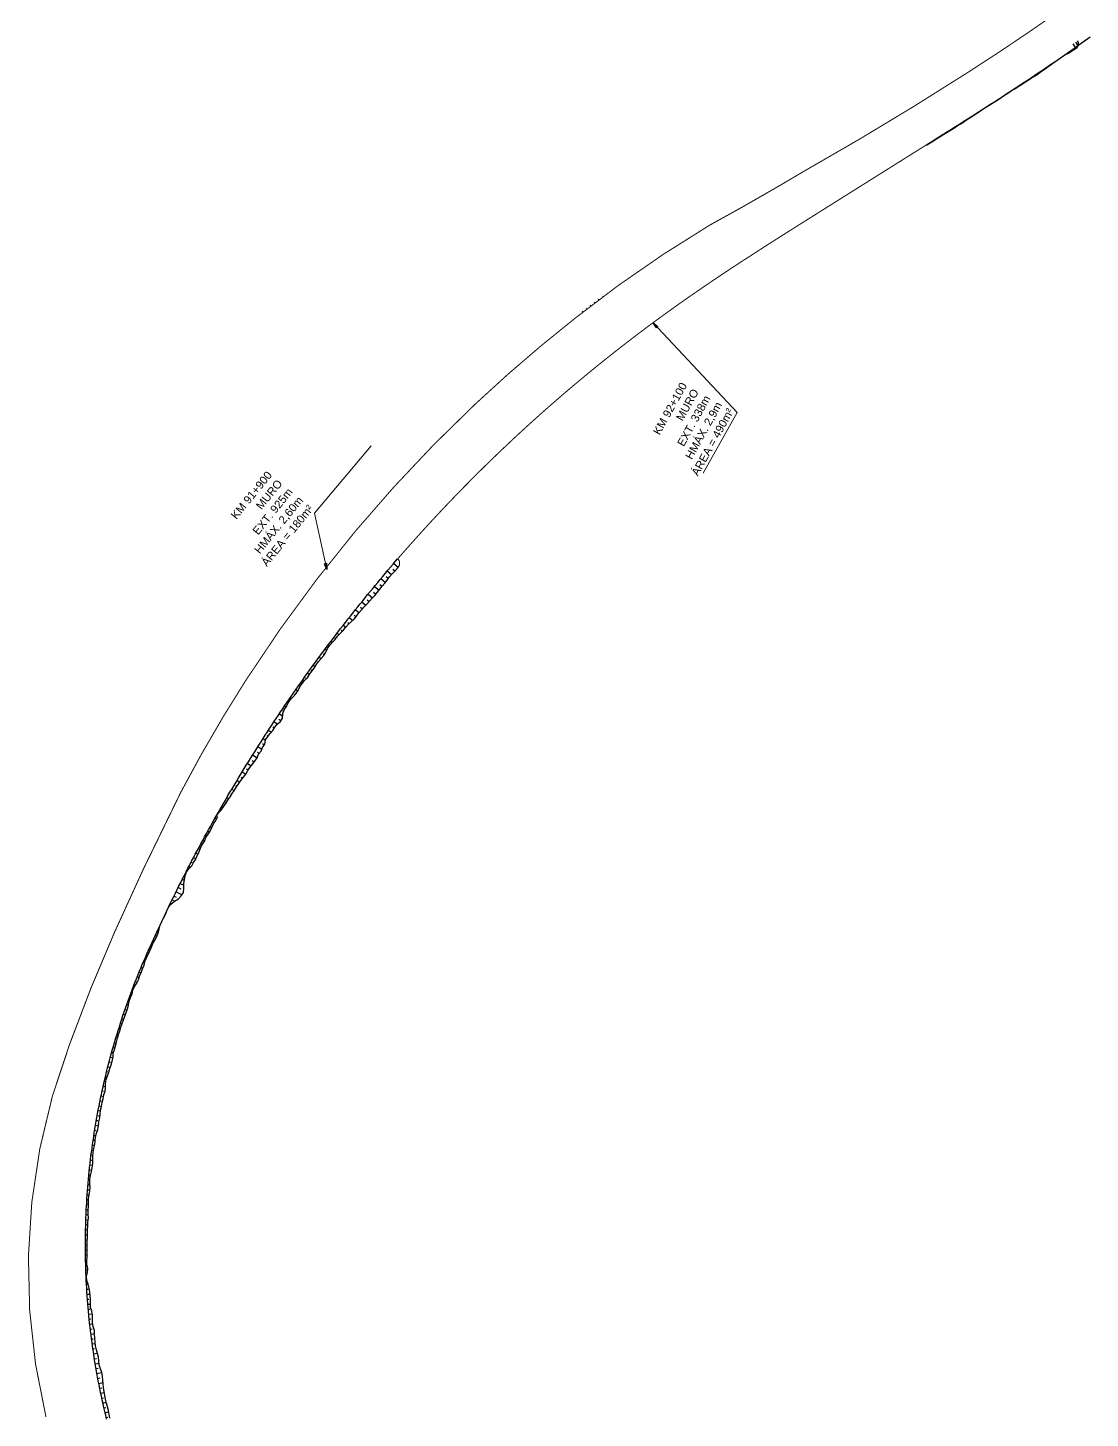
# Model space of a CAD drawing. Header units: metres. Extents: x 288738 to 324331, y 7399322 to 7465117.
# Drawn here: x 295721 to 296252, y 7458758 to 7459454 of the extents above; entities that cross this region are included whole.
import ezdxf

# ---------------------------------------------------------------- set-up
doc = ezdxf.new("R2010")
doc.units = ezdxf.units.M
doc.header["$LTSCALE"] = 10
for name, color, linetype in [('F-HZ-ATERRO-TALUDE', 110, 'Continuous'), ('F-HZ-MUROS', 210, 'Continuous'), ('F-HZ-PIANO-CORTE', 10, 'Continuous'), ('F-HZ-TALUDE', 2, 'Continuous')]:
    doc.layers.add(name, color=color, linetype=linetype)
doc.layers.add('U-HZ-TEXTO-MUROS', color=2, linetype='Continuous', lineweight=0)
doc.styles.add('ARIAL', font='arial.ttf')
doc.styles.add('DIM', font='arial.ttf', dxfattribs={"width": 0.8})
doc.dimstyles.new('U-1_2000', dxfattribs={"dimscale": 2, "dimtxt": 1.5, "dimasz": 0.75, "dimexe": 0.75, "dimexo": 0.75, "dimgap": 0.25, "dimtad": 1, "dimzin": 4, "dimtxsty": 'DIM', "dimblk": 'ARCHTICK', "dimcen": 0.7, "dimdle": 0.75, "dimclrd": 256, "dimclre": 256, "dimclrt": 256, "dimaunit": 1, "dimadec": 3, "dimazin": 2, "dimtfac": 1, "dimtofl": 0, "dimtmove": 0, "dimatfit": 3, "dimldrblk": 'CLOSEDBLANK', "dimfxl": 0, "dimtolj": 1, "dimtzin": 0, "dimlwd": -1, "dimlwe": -1, "dimarcsym": 0})

# ---------------------------------------------------------------- blocks, each defined once
blk = doc.blocks.new('_ArchTick')
at = {"color": 0, "linetype": 'ByBlock', "const_width": 0.15}
blk.add_lwpolyline([(-0.5, -0.5), (0.5, 0.5)], dxfattribs=at)

msp = doc.modelspace()

# ---------------------------------------------------------------- linework, layer by layer
at = {"layer": 'F-HZ-ATERRO-TALUDE', "linetype": 'Continuous', "lineweight": -3}
for p, q in [((296241.771, 7459441.842), (296241.909, 7459441.644)), ((296243.363, 7459442.956), (296243.654, 7459442.543)), ((296244.533, 7459446.323), (296245.861, 7459444.432)), ((296244.54, 7459443.789, 857.549), (296244.709, 7459443.549, 857.549)), ((296231.519, 7459434.783), (296231.585, 7459434.686)), ((296233.585, 7459436.19), (296233.609, 7459436.155)), ((296235.647, 7459437.601), (296235.721, 7459437.494)), ((296237.706, 7459439.019), (296237.736, 7459438.975)), ((296239.748, 7459440.433), (296239.858, 7459440.274)), ((296221.152, 7459427.815), (296221.21, 7459427.728)), ((296223.232, 7459429.201), (296223.364, 7459429.003)), ((296225.309, 7459430.591), (296225.377, 7459430.49)), ((296227.384, 7459431.985), (296227.504, 7459431.807)), ((296229.454, 7459433.382), (296229.526, 7459433.277)), ((296210.712, 7459420.946), (296210.729, 7459420.921)), ((296212.805, 7459422.313), (296212.823, 7459422.286)), ((296214.896, 7459423.683), (296214.942, 7459423.612)), ((296216.984, 7459425.057), (296217.019, 7459425.004)), ((296219.07, 7459426.434), (296219.152, 7459426.31)), ((296204.419, 7459416.868), (296204.44, 7459416.835)), ((296206.519, 7459418.225), (296206.568, 7459418.149)), ((296208.616, 7459419.584), (296208.63, 7459419.563)), ((295810.565, 7459051.867), (295811.444, 7459051.382)), ((295810.565, 7459051.867), (295811.444, 7459051.382)), ((295811.769, 7459054.044), (295812.143, 7459053.836)), ((295811.769, 7459054.044), (295812.143, 7459053.836)), ((295812.981, 7459056.217), (295813.6, 7459055.87)), ((295812.981, 7459056.217), (295813.6, 7459055.87)), ((295814.189, 7459058.367), (295814.572, 7459058.151)), ((295814.189, 7459058.367), (295814.572, 7459058.151)), ((295806.994, 7459045.32), (295807.344, 7459045.131)), ((295806.994, 7459045.32), (295807.344, 7459045.131)), ((295808.177, 7459047.507), (295809.032, 7459047.043)), ((295808.177, 7459047.507), (295809.032, 7459047.043)), ((295809.364, 7459049.683), (295809.705, 7459049.497)), ((295809.364, 7459049.683), (295809.705, 7459049.497)), ((295803.475, 7459038.72), (295804.616, 7459038.118)), ((295803.475, 7459038.72), (295804.616, 7459038.118)), ((295804.642, 7459040.925), (295805.14, 7459040.661)), ((295804.642, 7459040.925), (295805.14, 7459040.661)), ((295805.814, 7459043.124), (295806.68, 7459042.66)), ((295805.814, 7459043.124), (295806.68, 7459042.66)), ((295800.083, 7459032.211), (295800.204, 7459032.149)), ((295800.083, 7459032.211), (295800.204, 7459032.149)), ((295801.186, 7459034.344), (295801.996, 7459033.924)), ((295801.186, 7459034.344), (295801.996, 7459033.924)), ((295802.314, 7459036.509), (295802.833, 7459036.237)), ((295802.314, 7459036.509), (295802.833, 7459036.237)), ((295796.808, 7459025.783), (295798.595, 7459024.883)), ((295797.859, 7459027.863), (295798.348, 7459027.615)), ((295797.859, 7459027.863), (295798.348, 7459027.615)), ((295798.955, 7459030.014), (295799.352, 7459029.811)), ((295798.955, 7459030.014), (295799.352, 7459029.811)), ((295792.697, 7459017.504), (295793.929, 7459016.901)), ((295793.641, 7459019.426), (295794.833, 7459018.838)), ((295794.707, 7459021.582), (295797.689, 7459020.103)), ((295795.789, 7459023.752), (295797.152, 7459023.07)), ((295789.676, 7459011.257), (295789.814, 7459011.191)), ((295791.699, 7459015.455), (295791.859, 7459015.377)), ((295786.349, 7459004.214), (295786.573, 7459004.11)), ((295788.675, 7459008.968), (295788.749, 7459008.933)), ((295783.235, 7458997.454), (295783.559, 7458997.306)), ((295784.271, 7458999.723), (295785.091, 7458999.346)), ((295785.314, 7459001.987), (295785.637, 7459001.837)), ((295780.164, 7458990.617), (295780.769, 7458990.349)), ((295781.182, 7458992.902), (295781.5, 7458992.76)), ((295782.206, 7458995.183), (295782.751, 7458994.937)), ((295777.215, 7458983.753), (295777.623, 7458983.582)), ((295778.182, 7458986.045), (295778.908, 7458985.736)), ((295779.162, 7458988.327), (295779.412, 7458988.219)), ((295774.397, 7458976.802), (295775.31, 7458976.443)), ((295775.319, 7458979.121), (295775.766, 7458978.942)), ((295776.258, 7458981.439), (295777.139, 7458981.078)), ((295771.749, 7458969.859), (295772.056, 7458969.746)), ((295772.615, 7458972.179), (295773.015, 7458972.028)), ((295773.5, 7458974.5), (295773.771, 7458974.395)), ((295769.223, 7458962.805), (295770.152, 7458962.483)), ((295770.049, 7458965.166), (295770.447, 7458965.025)), ((295770.889, 7458967.509), (295771.446, 7458967.308)), ((295766.838, 7458955.677), (295767.242, 7458955.547)), ((295767.615, 7458958.056), (295768.547, 7458957.748)), ((295768.411, 7458960.433), (295768.886, 7458960.272)), ((295764.602, 7458948.506), (295765.387, 7458948.271)), ((295765.332, 7458950.902), (295765.705, 7458950.788)), ((295766.077, 7458953.294), (295766.81, 7458953.063)), ((295762.518, 7458941.291), (295762.932, 7458941.176)), ((295763.197, 7458943.701), (295764.127, 7458943.436)), ((295763.893, 7458946.109), (295764.363, 7458945.971)), ((295760.602, 7458934.101), (295761.815, 7458933.791)), ((295761.231, 7458936.526), (295761.894, 7458936.352)), ((295761.877, 7458938.949), (295763.239, 7458938.581)), ((295758.824, 7458926.828), (295759.19, 7458926.742)), ((295759.399, 7458929.253), (295760.208, 7458929.058)), ((295759.99, 7458931.673), (295760.529, 7458931.539)), ((295757.731, 7458922.002), (295758.459, 7458921.842)), ((295758.27, 7458924.421), (295759.393, 7458924.167)), ((295756.201, 7458914.655), (295757.375, 7458914.423)), ((295756.696, 7458917.112), (295757.286, 7458916.991)), ((295757.207, 7458919.565), (295758.438, 7458919.304)), ((295754.831, 7458907.31), (295755.508, 7458907.191)), ((295755.27, 7458909.753), (295756.655, 7458909.5)), ((295755.726, 7458912.199), (295756.269, 7458912.096)), ((295753.612, 7458899.936), (295754.6, 7458899.784)), ((295754, 7458902.387), (295754.644, 7458902.283)), ((295754.406, 7458904.85), (295755.889, 7458904.6)), ((295752.543, 7458892.509), (295753.008, 7458892.447)), ((295752.881, 7458894.984), (295754.001, 7458894.826)), ((295753.238, 7458897.462), (295753.774, 7458897.383)), ((295751.628, 7458885.064), (295752.961, 7458884.915)), ((295751.915, 7458887.548), (295752.507, 7458887.477)), ((295752.22, 7458890.024), (295753.173, 7458889.904)), ((295751.105, 7458880.099), (295752.014, 7458880.01)), ((295751.358, 7458882.573), (295751.96, 7458882.51)), ((295750.451, 7458872.637), (295751.023, 7458872.593)), ((295750.652, 7458875.128), (295751.621, 7458875.046)), ((295750.87, 7458877.614), (295751.245, 7458877.58)), ((295749.951, 7458865.162), (295750.839, 7458865.112)), ((295750.101, 7458867.661), (295750.492, 7458867.636)), ((295750.265, 7458870.14), (295751.32, 7458870.066)), ((295749.606, 7458857.667), (295750.2, 7458857.646)), ((295749.703, 7458860.159), (295750.779, 7458860.113)), ((295749.818, 7458862.662), (295750.321, 7458862.637)), ((295749.417, 7458850.155), (295750.445, 7458850.139)), ((295749.462, 7458852.661), (295749.97, 7458852.65)), ((295749.526, 7458855.167), (295750.597, 7458855.136)), ((295749.378, 7458845.151), (295750.227, 7458845.15)), ((295749.389, 7458847.653), (295749.879, 7458847.649)), ((295749.384, 7458842.646), (295749.83, 7458842.649)), ((295749.409, 7458840.141), (295750.251, 7458840.152)), ((295749.45, 7458837.641), (295749.798, 7458837.647)), ((295749.508, 7458835.139), (295750.136, 7458835.156)), ((295749.583, 7458832.669), (295750.052, 7458832.685)), ((295749.675, 7458830.206), (295750.203, 7458830.228)), ((295749.784, 7458827.739), (295749.94, 7458827.746)), ((295749.907, 7458825.307), (295750.754, 7458825.353)), ((295750.05, 7458822.838), (295750.675, 7458822.877)), ((295750.211, 7458820.345), (295751.687, 7458820.445)), ((295750.39, 7458817.844), (295751.134, 7458817.9)), ((295750.586, 7458815.352), (295751.86, 7458815.457)), ((295750.798, 7458812.874), (295751.51, 7458812.937)), ((295751.027, 7458810.404), (295752.791, 7458810.573)), ((295751.274, 7458807.913), (295752.089, 7458807.997)), ((295751.538, 7458805.437), (295752.977, 7458805.596)), ((295751.819, 7458802.967), (295752.709, 7458803.071)), ((295752.117, 7458800.484), (295753.952, 7458800.712)), ((295752.434, 7458797.996), (295753.279, 7458798.107)), ((295752.769, 7458795.513), (295754.3, 7458795.724)), ((295753.119, 7458793.044), (295753.947, 7458793.164)), ((295753.485, 7458790.579), (295755.456, 7458790.879)), ((295753.871, 7458788.104), (295754.934, 7458788.273)), ((295754.274, 7458785.633), (295756.176, 7458785.95)), ((295754.688, 7458783.196), (295755.733, 7458783.377)), ((295755.122, 7458780.744), (295757.551, 7458781.183)), ((295755.578, 7458778.273), (295756.766, 7458778.496)), ((295756.049, 7458775.811), (295758.206, 7458776.232)), ((295756.537, 7458773.355), (295757.505, 7458773.551)), ((295757.042, 7458770.901), (295758.795, 7458771.268)), ((295757.565, 7458768.445), (295758.411, 7458768.628)), ((295758.103, 7458765.992), (295759.774, 7458766.365)), ((295758.658, 7458763.544), (295759.519, 7458763.742)), ((295759.23, 7458761.101), (295760.972, 7458761.513)), ((295759.817, 7458758.662), (295760.648, 7458758.864))]:
    msp.add_line(p, q, dxfattribs=at)
at = {"layer": 'F-HZ-MUROS', "linetype": 'Continuous', "lineweight": -3, "const_width": 0.5}
msp.add_lwpolyline([(295729.646, 7458758.982, -0.1513352), (295741.344, 7458945.028), (295752.157, 7458973.48), (295763.864, 7459001.19), (295778.426, 7459033.086), (295797.045, 7459071.287, -0.0221444), (295829.703, 7459127.463, -0.0315222), (295884.453, 7459201.943, -0.0297686), (295944.372, 7459265.441, -0.0224274), (295994.306, 7459308.359, -0.0329637), (296061.617, 7459354.882, 0.0092713), (296109.362, 7459382.178, 0.0141066), (296190.961, 7459431.394, 0.0113564), (296236.294, 7459461.834)], format="xyb", dxfattribs=at)
msp.add_lwpolyline([(295905.532, 7459187.992), (295905.999, 7459188.529), (295908.414, 7459191.296), (295909.718, 7459192.781), (295911.027, 7459194.262), (295912.339, 7459195.74), (295913.655, 7459197.214), (295914.974, 7459198.685), (295916.298, 7459200.153), (295917.625, 7459201.618), (295918.955, 7459203.079), (295920.289, 7459204.537), (295921.627, 7459205.991), (295922.969, 7459207.442), (295924.314, 7459208.89), (295925.662, 7459210.335), (295927.015, 7459211.776), (295928.371, 7459213.214), (295929.73, 7459214.648), (295931.093, 7459216.079), (295932.46, 7459217.506), (295933.83, 7459218.93), (295935.204, 7459220.351), (295936.581, 7459221.768), (295937.962, 7459223.182), (295939.347, 7459224.592), (295940.735, 7459225.999), (295942.126, 7459227.403), (295943.521, 7459228.803), (295944.919, 7459230.199), (295946.321, 7459231.592), (295947.727, 7459232.981), (295949.135, 7459234.367), (295950.548, 7459235.749), (295951.964, 7459237.128), (295953.383, 7459238.504), (295954.805, 7459239.875), (295956.232, 7459241.243), (295957.661, 7459242.608), (295959.094, 7459243.969), (295960.53, 7459245.326), (295961.97, 7459246.68), (295963.413, 7459248.031), (295964.859, 7459249.377), (295966.309, 7459250.72), (295967.762, 7459252.06), (295969.219, 7459253.395), (295970.679, 7459254.727), (295972.142, 7459256.056), (295973.608, 7459257.381), (295975.078, 7459258.702), (295976.551, 7459260.019), (295978.028, 7459261.333), (295979.507, 7459262.643), (295980.99, 7459263.949), (295982.476, 7459265.252), (295983.966, 7459266.551), (295985.459, 7459267.846), (295986.954, 7459269.137), (295988.454, 7459270.425), (295989.956, 7459271.709), (295991.461, 7459272.989), (295992.97, 7459274.265), (295994.482, 7459275.538), (295995.997, 7459276.807), (295997.516, 7459278.072), (295999.037, 7459279.333), (296000.562, 7459280.591), (296002.089, 7459281.844), (296003.62, 7459283.094), (296005.154, 7459284.34), (296006.691, 7459285.582), (296008.231, 7459286.821), (296009.775, 7459288.055), (296011.321, 7459289.286), (296012.87, 7459290.512), (296014.423, 7459291.735), (296015.979, 7459292.954), (296017.537, 7459294.169), (296019.099, 7459295.38), (296020.663, 7459296.588), (296022.231, 7459297.791), (296023.802, 7459298.99), (296025.375, 7459300.186), (296026.952, 7459301.377), (296028.532, 7459302.565), (296030.114, 7459303.749), (296031.7, 7459304.928), (296033.288, 7459306.104), (296034.88, 7459307.276), (296036.474, 7459308.444), (296038.071, 7459309.607), (296039.671, 7459310.767), (296041.274, 7459311.923), (296042.88, 7459313.075), (296044.489, 7459314.222), (296046.101, 7459315.366), (296047.715, 7459316.506), (296049.333, 7459317.642), (296050.954, 7459318.775), (296052.578, 7459319.904), (296054.206, 7459321.029), (296055.836, 7459322.151), (296057.469, 7459323.271), (296059.104, 7459324.387), (296060.743, 7459325.5), (296062.384, 7459326.609), (296064.028, 7459327.717), (296065.674, 7459328.821), (296067.323, 7459329.922), (296068.974, 7459331.021), (296070.628, 7459332.117), (296072.284, 7459333.211), (296073.942, 7459334.302), (296075.602, 7459335.392), (296077.264, 7459336.479), (296078.928, 7459337.564), (296080.594, 7459338.647), (296082.263, 7459339.728), (296083.933, 7459340.807), (296085.604, 7459341.884), (296087.277, 7459342.96), (296088.952, 7459344.035), (296090.629, 7459345.108), (296092.307, 7459346.179), (296093.986, 7459347.25), (296095.667, 7459348.319), (296097.35, 7459349.386), (296099.033, 7459350.454), (296100.718, 7459351.52), (296102.403, 7459352.586), (296104.09, 7459353.65), (296105.778, 7459354.715), (296107.467, 7459355.778), (296109.157, 7459356.841), (296110.847, 7459357.904), (296112.539, 7459358.967), (296114.23, 7459360.03), (296115.923, 7459361.093), (296117.616, 7459362.156), (296119.31, 7459363.219), (296165.048, 7459391.925), (296166.742, 7459392.988), (296168.436, 7459394.052), (296170.131, 7459395.116)], dxfattribs=at)
at = {"layer": 'F-HZ-PIANO-CORTE'}
for p, q in [((296188.741, 7459406.758), (296188.78, 7459406.697)), ((296190.813, 7459408.159), (296190.892, 7459408.034)), ((296192.941, 7459409.469), (296192.96, 7459409.438)), ((296195.029, 7459410.842), (296195.062, 7459410.79)), ((296197.14, 7459412.18), (296197.145, 7459412.172)), ((296178.134, 7459400.15), (296178.193, 7459400.057)), ((296180.278, 7459401.437), (296180.307, 7459401.391)), ((296182.363, 7459402.814), (296182.461, 7459402.66)), ((296184.531, 7459404.062), (296184.585, 7459403.977)), ((296186.59, 7459405.483), (296186.69, 7459405.326)), ((296170.15, 7459395.128), (296170.249, 7459394.971)), ((296172.306, 7459396.396), (296172.346, 7459396.333)), ((296174.383, 7459397.789), (296174.445, 7459397.691)), ((296176.528, 7459399.074), (296176.557, 7459399.027)), ((296003.805, 7459316.479), (296003.999, 7459316.229)), ((296005.894, 7459317.852), (296006.18, 7459317.478)), ((296008.021, 7459319.164), (296008.096, 7459319.067)), ((296010.055, 7459320.617), (296010.173, 7459320.46)), ((295997.906, 7459311.852), (295998.242, 7459311.425)), ((295999.838, 7459313.438), (296000.029, 7459313.193)), ((296001.807, 7459314.978), (296002.204, 7459314.467)), ((295903.633, 7459185.793), (295905.821, 7459183.91)), ((295897.144, 7459178.156), (295899.391, 7459176.271)), ((295899.823, 7459179.171), (295900.889, 7459178.271)), ((295900.373, 7459181.981), (295902.496, 7459180.178)), ((295903.098, 7459182.95), (295904.196, 7459182.01)), ((295890.744, 7459170.428), (295893.03, 7459168.559)), ((295893.506, 7459171.402), (295894.678, 7459170.437)), ((295893.932, 7459174.301), (295896.267, 7459172.367)), ((295896.68, 7459175.276), (295897.826, 7459174.322)), ((295886.969, 7459163.842), (295887.912, 7459163.086)), ((295887.589, 7459166.542), (295889.647, 7459164.882)), ((295890.262, 7459167.591), (295891.363, 7459166.696)), ((295880.549, 7459156.227), (295881.258, 7459155.672)), ((295881.353, 7459158.714), (295883.15, 7459157.301)), ((295883.836, 7459159.937), (295884.77, 7459159.198)), ((295884.46, 7459162.641), (295886.321, 7459161.158)), ((295875.269, 7459150.874), (295876.187, 7459150.171)), ((295877.368, 7459152.391), (295877.954, 7459151.939)), ((295878.312, 7459154.821), (295879.562, 7459153.851)), ((295869.279, 7459142.953), (295870.043, 7459142.383)), ((295871.017, 7459144.729), (295871.279, 7459144.532)), ((295872.256, 7459146.916), (295872.925, 7459146.41)), ((295874.184, 7459148.571), (295874.611, 7459148.246)), ((295865.286, 7459136.632), (295865.727, 7459136.31)), ((295866.322, 7459138.967), (295867.348, 7459138.211)), ((295868.338, 7459140.588), (295868.865, 7459140.197)), ((295859.468, 7459128.512), (295859.942, 7459128.175)), ((295860.442, 7459130.877), (295861.404, 7459130.187)), ((295862.357, 7459132.581), (295862.809, 7459132.254)), ((295863.372, 7459134.933), (295864.282, 7459134.271)), ((295854.689, 7459122.749), (295855.621, 7459122.099)), ((295856.467, 7459124.538), (295856.817, 7459124.292)), ((295857.558, 7459126.829), (295858.263, 7459126.33)), ((295849.046, 7459114.56), (295849.771, 7459114.067)), ((295850.706, 7459116.437), (295850.965, 7459116.26)), ((295851.86, 7459118.671), (295852.486, 7459118.239)), ((295853.734, 7459120.382), (295854.201, 7459120.058)), ((295846.123, 7459107.932), (295847.185, 7459107.224)), ((295846.371, 7459110.598), (295848.038, 7459109.479)), ((295848.108, 7459112.195), (295848.563, 7459111.888)), ((295840.97, 7459102.442), (295842.471, 7459101.461)), ((295843.119, 7459104.016), (295843.899, 7459103.502)), ((295843.714, 7459106.614), (295845.396, 7459105.499)), ((295835.659, 7459094.2), (295837.673, 7459092.92)), ((295837.945, 7459095.685), (295838.895, 7459095.077)), ((295838.256, 7459098.259), (295839.471, 7459097.476)), ((295840.241, 7459099.95), (295840.868, 7459099.543)), ((295832.765, 7459087.22), (295833.841, 7459086.55)), ((295833.016, 7459090.014), (295835.24, 7459088.619)), ((295835.369, 7459091.465), (295836.399, 7459090.814)), ((295827.759, 7459081.508), (295829.525, 7459080.432)), ((295829.947, 7459083.106), (295830.827, 7459082.565)), ((295830.376, 7459085.772), (295832.297, 7459084.584)), ((295822.615, 7459072.947), (295823.803, 7459072.243)), ((295824.524, 7459074.722), (295825.154, 7459074.346)), ((295825.179, 7459077.244), (295826.544, 7459076.424)), ((295827.255, 7459078.896), (295828.047, 7459078.417)), ((295819.289, 7459066.215), (295819.75, 7459065.948)), ((295819.289, 7459066.215), (295819.75, 7459065.948)), ((295820.083, 7459068.64), (295821.042, 7459068.08)), ((295821.89, 7459070.472), (295822.435, 7459070.151)), ((295816.584, 7459062.041), (295816.817, 7459061.907)), ((295816.584, 7459062.041), (295816.817, 7459061.907)), ((295817.583, 7459064.327), (295818.298, 7459063.915)), ((295817.583, 7459064.327), (295818.298, 7459063.915))]:
    msp.add_line(p, q, dxfattribs=at)
at = {"layer": 'F-HZ-TALUDE', "linetype": 'Continuous', "lineweight": -3, "flags": 128}
for points in [[(296170.131, 7459395.116), (296170.131, 7459395.116), (296171.826, 7459396.181), (296173.52, 7459397.247), (296175.215, 7459398.313), (296176.91, 7459399.38), (296178.134, 7459400.15), (296178.606, 7459400.447), (296180.301, 7459401.515), (296181.997, 7459402.584), (296183.693, 7459403.653), (296185.389, 7459404.723), (296187.084, 7459405.795), (296188.778, 7459406.868), (296190.473, 7459407.943), (296192.167, 7459409.019), (296193.86, 7459410.097), (296195.553, 7459411.177), (296197.245, 7459412.259), (296198.937, 7459413.342), (296200.628, 7459414.427), (296202.318, 7459415.514), (296204.008, 7459416.603), (296205.697, 7459417.693), (296207.385, 7459418.786), (296209.073, 7459419.88), (296210.759, 7459420.977), (296212.445, 7459422.077), (296214.129, 7459423.18), (296215.811, 7459424.285), (296217.493, 7459425.393), (296219.173, 7459426.503), (296220.853, 7459427.616), (296222.53, 7459428.732), (296224.206, 7459429.852), (296225.881, 7459430.974), (296227.554, 7459432.099), (296229.226, 7459433.228), (296230.896, 7459434.359), (296232.565, 7459435.494), (296234.232, 7459436.631), (296235.897, 7459437.773), (296237.56, 7459438.918), (296239.221, 7459440.067), (296240.88, 7459441.219), (296242.536, 7459442.376), (296244.191, 7459443.537), (296244.616, 7459443.836), (296245.843, 7459444.701), (296247.493, 7459445.869), (296249.141, 7459447.041), (296250.786, 7459448.218), (296251.951, 7459449.055)], [(296170.131, 7459395.116), (296171.826, 7459396.181), (296173.52, 7459397.247), (296175.215, 7459398.313), (296176.91, 7459399.38), (296178.134, 7459400.15), (296178.606, 7459400.447), (296180.301, 7459401.515), (296181.997, 7459402.584), (296183.693, 7459403.653), (296185.389, 7459404.723), (296187.084, 7459405.795), (296188.778, 7459406.868), (296190.473, 7459407.943), (296192.167, 7459409.019), (296193.86, 7459410.097), (296195.553, 7459411.177), (296197.245, 7459412.259), (296198.937, 7459413.342), (296200.628, 7459414.427), (296202.318, 7459415.514), (296204.008, 7459416.603), (296205.697, 7459417.693), (296207.385, 7459418.786), (296209.073, 7459419.88), (296210.759, 7459420.977), (296212.445, 7459422.077), (296214.129, 7459423.18), (296215.811, 7459424.285), (296217.493, 7459425.393), (296219.173, 7459426.503), (296220.853, 7459427.616), (296222.53, 7459428.732), (296224.206, 7459429.852), (296225.881, 7459430.974), (296227.554, 7459432.099), (296229.226, 7459433.228), (296230.896, 7459434.359), (296232.565, 7459435.494), (296234.232, 7459436.631), (296235.897, 7459437.773), (296237.56, 7459438.918), (296239.221, 7459440.067), (296240.88, 7459441.219), (296242.536, 7459442.376), (296244.191, 7459443.537), (296244.543, 7459443.784)], [(296200.134, 7459414.11), (296204.048, 7459416.541), (296205.746, 7459417.616), (296207.434, 7459418.71), (296209.093, 7459419.85), (296210.776, 7459420.952), (296212.479, 7459422.025), (296214.171, 7459423.115), (296215.864, 7459424.205), (296217.57, 7459425.275), (296219.256, 7459426.378), (296220.968, 7459427.443), (296222.655, 7459428.546), (296224.349, 7459429.638), (296226.012, 7459430.78), (296227.673, 7459431.923), (296229.38, 7459433), (296230.97, 7459434.25), (296232.616, 7459435.418), (296234.277, 7459436.565), (296235.976, 7459437.658), (296237.624, 7459438.825), (296239.25, 7459440.024), (296241.163, 7459440.812), (296242.807, 7459441.989), (296244.487, 7459443.115), (296244.954, 7459443.355)], [(296170.3, 7459395.004), (296171.908, 7459396.05), (296173.59, 7459397.137), (296175.271, 7459398.225), (296176.97, 7459399.285), (296178.193, 7459400.057), (296178.672, 7459400.342), (296180.359, 7459401.424), (296182.089, 7459402.439), (296183.812, 7459403.463), (296185.483, 7459404.574), (296187.185, 7459405.634), (296188.855, 7459406.747), (296190.558, 7459407.809), (296192.223, 7459408.93), (296193.878, 7459410.07), (296195.594, 7459411.113), (296197.681, 7459412.538)], [(295759.985, 7458757.966), (295759.524, 7458759.865), (295759.072, 7458761.766), (295758.629, 7458763.669), (295758.196, 7458765.573), (295757.774, 7458767.478), (295757.361, 7458769.385), (295756.959, 7458771.294), (295756.567, 7458773.203), (295756.185, 7458775.114), (295755.813, 7458777.027), (295755.452, 7458778.942), (295755.101, 7458780.859), (295754.76, 7458782.777), (295754.43, 7458784.698), (295754.11, 7458786.62), (295753.8, 7458788.544), (295753.501, 7458790.47), (295753.212, 7458792.397), (295752.934, 7458794.325), (295752.666, 7458796.256), (295752.409, 7458798.187), (295752.162, 7458800.12), (295751.925, 7458802.054), (295751.699, 7458803.99), (295751.484, 7458805.926), (295751.278, 7458807.864), (295751.084, 7458809.803), (295750.9, 7458811.743), (295750.726, 7458813.684), (295750.563, 7458815.626), (295750.41, 7458817.568), (295750.268, 7458819.512), (295750.136, 7458821.456), (295750.015, 7458823.401), (295749.904, 7458825.346), (295749.804, 7458827.293), (295749.715, 7458829.239), (295749.636, 7458831.186), (295749.567, 7458833.134), (295749.509, 7458835.081), (295749.461, 7458837.029), (295749.424, 7458838.978), (295749.398, 7458840.926), (295749.382, 7458842.875), (295749.377, 7458844.823), (295749.382, 7458846.772), (295749.398, 7458848.721), (295749.424, 7458850.669), (295749.461, 7458852.617), (295749.508, 7458854.565), (295749.566, 7458856.513), (295749.634, 7458858.461), (295749.713, 7458860.408), (295749.802, 7458862.354), (295749.902, 7458864.3), (295750.013, 7458866.246), (295750.133, 7458868.191), (295750.265, 7458870.135), (295750.407, 7458872.079), (295750.559, 7458874.021), (295750.722, 7458875.963), (295750.896, 7458877.904), (295751.08, 7458879.844), (295751.274, 7458881.783), (295751.479, 7458883.721), (295751.694, 7458885.657), (295751.92, 7458887.593), (295752.157, 7458889.527), (295752.403, 7458891.46), (295752.661, 7458893.392), (295752.928, 7458895.322), (295753.206, 7458897.251), (295753.495, 7458899.178), (295753.794, 7458901.103), (295754.103, 7458903.027), (295754.423, 7458904.95), (295754.753, 7458906.87), (295755.093, 7458908.789), (295755.444, 7458910.705), (295755.805, 7458912.62), (295756.177, 7458914.533), (295756.559, 7458916.444), (295756.951, 7458918.353), (295757.353, 7458920.26), (295757.766, 7458922.164), (295758.189, 7458924.066), (295758.623, 7458925.966), (295759.066, 7458927.863), (295759.52, 7458929.758), (295759.984, 7458931.651), (295760.458, 7458933.541), (295760.943, 7458935.429), (295761.438, 7458937.313), (295761.943, 7458939.195), (295762.458, 7458941.075), (295762.983, 7458942.951), (295763.518, 7458944.825), (295764.064, 7458946.696), (295764.619, 7458948.563), (295765.185, 7458950.428), (295765.761, 7458952.29), (295766.347, 7458954.148), (295766.943, 7458956.004), (295767.548, 7458957.856), (295768.164, 7458959.704), (295768.79, 7458961.55), (295769.426, 7458963.392), (295770.072, 7458965.23), (295770.727, 7458967.065), (295771.393, 7458968.897), (295772.069, 7458970.725), (295772.754, 7458972.549), (295773.449, 7458974.369), (295774.154, 7458976.186), (295774.869, 7458977.999), (295775.594, 7458979.808), (295776.328, 7458981.612), (295777.072, 7458983.413), (295777.826, 7458985.21), (295778.59, 7458987.003), (295779.363, 7458988.792), (295780.146, 7458990.576), (295780.944, 7458992.372), (295781.752, 7458994.175), (295782.564, 7458995.977), (295783.381, 7458997.776), (295784.203, 7458999.574), (295785.028, 7459001.369), (295785.859, 7459003.162), (295786.694, 7459004.954), (295787.533, 7459006.743), (295788.377, 7459008.53), (295789.225, 7459010.315), (295790.078, 7459012.098), (295790.935, 7459013.878), (295791.796, 7459015.657), (295792.662, 7459017.433), (295793.533, 7459019.208), (295794.408, 7459020.98), (295795.287, 7459022.749), (295796.171, 7459024.517), (295797.059, 7459026.282), (295797.952, 7459028.046), (295798.849, 7459029.807), (295799.75, 7459031.565), (295800.656, 7459033.322), (295801.566, 7459035.076), (295802.481, 7459036.828), (295803.4, 7459038.577), (295804.323, 7459040.325), (295805.251, 7459042.07), (295806.183, 7459043.812), (295807.119, 7459045.553), (295808.06, 7459047.291), (295809.005, 7459049.026), (295809.954, 7459050.76), (295810.908, 7459052.49), (295811.866, 7459054.219), (295812.828, 7459055.945), (295813.795, 7459057.669), (295814.766, 7459059.39), (295815.741, 7459061.109), (295816.721, 7459062.825), (295817.705, 7459064.539), (295818.693, 7459066.25), (295819.686, 7459067.959), (295820.682, 7459069.666), (295821.683, 7459071.37), (295822.688, 7459073.071), (295823.698, 7459074.77), (295824.712, 7459076.467), (295825.73, 7459078.161), (295826.752, 7459079.852), (295827.778, 7459081.541), (295828.809, 7459083.227), (295829.844, 7459084.911), (295830.883, 7459086.592), (295831.926, 7459088.27), (295832.974, 7459089.946), (295834.025, 7459091.619), (295835.081, 7459093.29), (295836.141, 7459094.958), (295837.205, 7459096.623), (295838.273, 7459098.286), (295839.346, 7459099.946), (295840.423, 7459101.603), (295841.503, 7459103.257), (295842.588, 7459104.909), (295843.677, 7459106.558), (295844.77, 7459108.205), (295845.868, 7459109.848), (295846.969, 7459111.489), (295848.074, 7459113.127), (295849.184, 7459114.763), (295850.298, 7459116.395), (295851.415, 7459118.025), (295852.537, 7459119.652), (295853.663, 7459121.276), (295854.793, 7459122.898), (295855.927, 7459124.516), (295857.065, 7459126.132), (295858.207, 7459127.745), (295859.353, 7459129.355), (295860.503, 7459130.962), (295861.657, 7459132.566), (295862.815, 7459134.168), (295863.977, 7459135.766), (295865.143, 7459137.362), (295866.313, 7459138.954), (295867.487, 7459140.544), (295868.665, 7459142.131), (295869.847, 7459143.715), (295871.033, 7459145.296), (295872.223, 7459146.873), (295873.417, 7459148.448), (295874.615, 7459150.02), (295875.817, 7459151.589), (295877.022, 7459153.155), (295878.232, 7459154.718), (295879.445, 7459156.278), (295880.662, 7459157.835), (295881.884, 7459159.388), (295883.109, 7459160.939), (295884.338, 7459162.487), (295885.571, 7459164.031), (295886.807, 7459165.573), (295888.048, 7459167.111), (295889.292, 7459168.646), (295890.54, 7459170.179), (295891.792, 7459171.708), (295893.048, 7459173.234), (295894.308, 7459174.756), (295895.571, 7459176.276), (295896.839, 7459177.792), (295898.11, 7459179.306), (295899.385, 7459180.816), (295900.663, 7459182.323), (295901.946, 7459183.826), (295903.232, 7459185.327), (295904.522, 7459186.824), (295905.544, 7459187.981), (295905.544, 7459187.981)], [(295797.142, 7459026.446), (295797.952, 7459028.046), (295798.849, 7459029.807), (295799.75, 7459031.565), (295800.656, 7459033.322), (295801.566, 7459035.076), (295802.481, 7459036.828), (295803.4, 7459038.577), (295804.323, 7459040.325), (295805.251, 7459042.07), (295806.183, 7459043.812), (295807.119, 7459045.553), (295808.06, 7459047.291), (295809.005, 7459049.026), (295809.954, 7459050.76), (295810.908, 7459052.49), (295811.866, 7459054.219), (295812.828, 7459055.945), (295813.795, 7459057.669), (295814.766, 7459059.39), (295815.741, 7459061.109), (295816.721, 7459062.825), (295817.705, 7459064.539), (295818.693, 7459066.25), (295819.686, 7459067.959), (295820.682, 7459069.666), (295821.683, 7459071.37), (295822.688, 7459073.071), (295823.698, 7459074.77), (295824.712, 7459076.467), (295825.73, 7459078.161), (295826.752, 7459079.852), (295827.778, 7459081.541), (295828.809, 7459083.227), (295829.844, 7459084.911), (295830.883, 7459086.592), (295831.926, 7459088.27), (295832.974, 7459089.946), (295834.025, 7459091.619), (295835.081, 7459093.29), (295836.141, 7459094.958), (295837.205, 7459096.623), (295838.273, 7459098.286), (295839.346, 7459099.946), (295840.423, 7459101.603), (295841.503, 7459103.257), (295842.588, 7459104.909), (295843.677, 7459106.558), (295844.77, 7459108.205), (295845.868, 7459109.848), (295846.969, 7459111.489), (295848.074, 7459113.127), (295849.184, 7459114.763), (295850.298, 7459116.395), (295851.415, 7459118.025), (295852.537, 7459119.652), (295853.663, 7459121.276), (295854.793, 7459122.898), (295855.927, 7459124.516), (295857.065, 7459126.132), (295858.207, 7459127.745), (295859.353, 7459129.355), (295860.503, 7459130.962), (295861.657, 7459132.566), (295862.815, 7459134.168), (295863.977, 7459135.766), (295865.143, 7459137.362), (295866.313, 7459138.954), (295867.487, 7459140.544), (295868.665, 7459142.131), (295869.847, 7459143.715), (295871.033, 7459145.296), (295872.223, 7459146.873), (295873.417, 7459148.448), (295874.615, 7459150.02), (295875.817, 7459151.589), (295877.022, 7459153.155), (295878.232, 7459154.718), (295879.445, 7459156.278), (295880.662, 7459157.835), (295881.884, 7459159.388), (295883.109, 7459160.939), (295884.338, 7459162.487), (295885.571, 7459164.031), (295886.807, 7459165.573), (295888.048, 7459167.111), (295889.292, 7459168.646), (295890.54, 7459170.179), (295891.792, 7459171.708), (295893.048, 7459173.234), (295894.308, 7459174.756), (295895.571, 7459176.276), (295896.839, 7459177.792), (295898.11, 7459179.306), (295899.385, 7459180.816), (295900.663, 7459182.323), (295901.946, 7459183.826), (295903.232, 7459185.327), (295904.522, 7459186.824), (295905.532, 7459187.992)], [(295815.126, 7459060.023), (295817.329, 7459062.477), (295818.435, 7459064.119), (295819.622, 7459065.712), (295820.562, 7459067.449), (295821.766, 7459069.031), (295822.778, 7459070.725), (295823.884, 7459072.363), (295824.94, 7459074.03), (295826.046, 7459075.667), (295827.131, 7459077.316), (295828.406, 7459078.85), (295829.547, 7459080.463), (295830.553, 7459082.158), (295831.652, 7459083.796), (295832.912, 7459085.334), (295834.114, 7459086.907), (295835.208, 7459088.546), (295836.018, 7459090.363), (295837.301, 7459091.883), (295837.984, 7459093.783), (295839.12, 7459095.396), (295839.477, 7459097.51), (295840.557, 7459099.161), (295841.809, 7459100.699), (295843.115, 7459102.202), (295844.134, 7459103.891), (295845.344, 7459105.455), (295846.896, 7459106.79), (295847.989, 7459108.429), (295848.097, 7459110.73), (295848.85, 7459112.602), (295849.901, 7459114.275), (295850.812, 7459116.044), (295851.956, 7459117.654), (295853.293, 7459119.13), (295854.693, 7459120.56), (295855.714, 7459122.254), (295856.634, 7459124.019), (295857.736, 7459125.658), (295858.956, 7459127.213), (295860.392, 7459128.613), (295861.46, 7459130.275), (295862.55, 7459131.922), (295863.766, 7459133.478), (295864.843, 7459135.135), (295866.03, 7459136.712), (295867.338, 7459138.199), (295868.563, 7459139.748), (295869.666, 7459141.386), (295870.392, 7459143.307), (295871.55, 7459144.907), (295872.887, 7459146.372), (295874.294, 7459147.782), (295875.408, 7459149.414), (295876.839, 7459150.804), (295878.232, 7459152.222), (295879.478, 7459153.751), (295880.739, 7459155.268), (295882.344, 7459156.517), (295883.769, 7459157.903), (295884.974, 7459159.462), (295886.198, 7459161.006), (295887.437, 7459162.538), (295888.729, 7459164.027), (295890.186, 7459165.383), (295891.502, 7459166.851), (295892.813, 7459168.323), (295894.149, 7459169.773), (295895.377, 7459171.313), (295896.647, 7459172.817), (295897.861, 7459174.367), (295899.099, 7459175.898), (295900.315, 7459177.448), (295901.446, 7459179.071), (295902.803, 7459180.502), (295904.143, 7459181.948), (295905.425, 7459183.442), (295905.821, 7459183.91)], [(295790.961, 7459013.866), (295792.155, 7459015.483), (295793.849, 7459016.853), (295795.844, 7459018.07), (295797.323, 7459019.536), (295798.397, 7459021.2), (295798.607, 7459023.295), (295798.59, 7459025.51), (295798.865, 7459027.582), (295799.279, 7459029.586), (295799.894, 7459031.491), (295801.064, 7459033.11), (295802.663, 7459034.505), (295803.506, 7459036.291), (295804.555, 7459037.969), (295805.306, 7459039.803), (295806.267, 7459041.528), (295806.95, 7459043.4), (295807.809, 7459045.18), (295808.948, 7459046.809), (295809.624, 7459048.688), (295810.736, 7459050.33), (295811.842, 7459051.974), (295812.593, 7459053.815), (295813.399, 7459055.626), (295814.672, 7459057.175), (295815.367, 7459059.05)], [(295798.621, 7459025.743), (295798.865, 7459027.582), (295799.279, 7459029.586), (295799.894, 7459031.491), (295801.064, 7459033.11), (295802.663, 7459034.505), (295803.506, 7459036.291), (295804.555, 7459037.969), (295805.306, 7459039.803), (295806.267, 7459041.528), (295806.95, 7459043.4), (295807.809, 7459045.18), (295808.948, 7459046.809), (295809.624, 7459048.688), (295810.736, 7459050.33), (295811.842, 7459051.974), (295812.593, 7459053.815), (295813.399, 7459055.626), (295814.672, 7459057.175), (295815.367, 7459059.05)], [(295787.629, 7459006.698), (295788.505, 7459008.469), (295789.426, 7459010.219), (295790.16, 7459012.058)], [(295761.645, 7458758.372), (295761.193, 7458760.266), (295760.853, 7458762.185), (295760.346, 7458764.063), (295759.864, 7458765.947), (295759.454, 7458767.846), (295759.065, 7458769.749), (295758.725, 7458771.661), (295758.489, 7458773.593), (295758.291, 7458775.53), (295758.057, 7458777.457), (295757.899, 7458779.397), (295757.529, 7458781.297), (295756.936, 7458783.158), (295756.209, 7458784.999), (295756.141, 7458786.953), (295755.953, 7458788.884), (295755.485, 7458790.772), (295754.966, 7458792.655), (295754.395, 7458794.532), (295754.241, 7458796.47), (295754.111, 7458798.409), (295753.976, 7458800.347), (295753.846, 7458802.284), (295753.323, 7458804.175), (295752.86, 7458806.076), (295752.905, 7458808.032), (295752.886, 7458809.979), (295752.577, 7458811.898), (295751.967, 7458813.792), (295751.842, 7458815.73), (295751.889, 7458817.681), (295751.81, 7458819.621), (295751.523, 7458821.546), (295751.208, 7458823.472), (295750.745, 7458825.392), (295750.126, 7458827.308), (295749.992, 7458829.251), (295750.417, 7458831.216), (295750.553, 7458833.166), (295750.137, 7458835.098), (295750.11, 7458837.044), (295750.225, 7458838.991), (295750.268, 7458840.936), (295750.277, 7458842.88), (295750.216, 7458844.823), (295750.28, 7458846.767), (295750.475, 7458848.709), (295750.434, 7458850.653), (295750.476, 7458852.596), (295750.578, 7458854.537), (295750.639, 7458856.479), (295750.9, 7458858.413), (295750.761, 7458860.362), (295750.821, 7458862.305), (295750.843, 7458864.25), (295750.835, 7458866.197), (295750.901, 7458868.141), (295751.32, 7458870.061), (295751.569, 7458871.991), (295751.665, 7458873.931), (295751.589, 7458875.888), (295751.625, 7458877.837), (295751.95, 7458879.759), (295752.438, 7458881.663), (295752.743, 7458883.584), (295753.058, 7458885.502), (295753.101, 7458887.452), (295753.126, 7458889.406), (295753.309, 7458891.342), (295753.613, 7458893.262), (295754.083, 7458895.159), (295754.293, 7458897.091), (295754.45, 7458899.032), (295754.83, 7458900.94), (295755.516, 7458902.796), (295755.91, 7458904.698), (295756.048, 7458906.644), (295756.645, 7458908.509), (295756.665, 7458910.479), (295756.853, 7458912.42), (295757.353, 7458914.302), (295757.696, 7458916.214), (295758.208, 7458918.091), (295758.57, 7458919.999), (295759.244, 7458921.839), (295759.386, 7458923.796), (295759.421, 7458925.782), (295759.718, 7458927.709), (295760.386, 7458929.549), (295761.061, 7458931.384), (295761.658, 7458933.237), (295762.187, 7458935.106), (295762.821, 7458936.946), (295763.302, 7458938.827), (295763.275, 7458940.848), (295763.889, 7458942.695), (295764.483, 7458944.546), (295764.994, 7458946.422), (295765.399, 7458948.329), (295765.928, 7458950.201), (295766.52, 7458952.053), (295767.057, 7458953.922), (295767.772, 7458955.735), (295768.477, 7458957.549), (295769.123, 7458959.382), (295769.728, 7458961.229), (295770.35, 7458963.07), (295770.862, 7458964.95), (295771.285, 7458966.865), (295771.947, 7458968.694), (295772.736, 7458970.476), (295773.086, 7458972.423), (295773.966, 7458974.17), (295775.015, 7458975.849), (295775.883, 7458977.596), (295776.416, 7458979.475), (295777.216, 7458981.248), (295777.871, 7458983.081), (295778.715, 7458984.835), (295779.129, 7458986.772), (295779.849, 7458988.58), (295780.75, 7458990.309), (295781.599, 7458992.079), (295782.346, 7458993.908), (295783.071, 7458995.748), (295784.061, 7458997.467), (295785.03, 7458999.194), (295785.767, 7459001.028), (295786.325, 7459002.946), (295786.748, 7459004.928)]]:
    msp.add_lwpolyline(points, dxfattribs=at)
at = {"layer": 'F-HZ-TALUDE', "elevation": 857.549}
msp.add_lwpolyline([(296244.543, 7459443.784), (296243.461, 7459445.545)], dxfattribs=at)
at = {"layer": 'F-HZ-TALUDE'}
msp.add_lwpolyline([(296244.954, 7459443.355, 0.4145405), (296245.636, 7459447.052, -1.8555622)], format="xyb", dxfattribs=at)
msp.add_lwpolyline([(295815.367, 7459059.05), (295815.126, 7459060.023)], dxfattribs=at)
at = {"layer": 'U-HZ-TEXTO-MUROS'}
msp.add_lwpolyline([(295905.835, 7459183.926, 0.4161011), (295905.532, 7459187.992, -5.2619898)], format="xyb", dxfattribs=at)

# ---------------------------------------------------------------- texts
at = {"layer": 'U-HZ-TEXTO-MUROS', "linetype": 'Continuous', "lineweight": -3, "char_height": 4, "attachment_point": 9, "style": 'ARIAL'}
for s, insert, rotation in [('KM 92+100\\PMURO \\PEXT.^I338m\\PHMÁX. 2,9m\\PÁREA = 490m²', (296073.877, 7459261.865), 61.070543), ('KM 91+900\\PMURO \\PEXT.^I925m\\PHMÁX. 2,60m\\PÁREA = 180m²', (295863.749, 7459212.957), 50.950102)]:
    msp.add_mtext(s, dxfattribs=dict(at, insert=insert, rotation=rotation))

# ---------------------------------------------------------------- leaders
at = {"layer": 'U-HZ-TEXTO-MUROS', "linetype": 'Continuous', "lineweight": -3}
for points in [[(296033.288, 7459306.104), (296075.406, 7459261.165), (296058.383, 7459230.946)], [(295870.095, 7459182.813), (295863.875, 7459210.838), (295892.317, 7459244.558)]]:
    msp.add_leader(points, dimstyle='U-1_2000', override={"dimscale": 1, "dimasz": 3}, dxfattribs=at)

doc.saveas('drawing.dxf')
